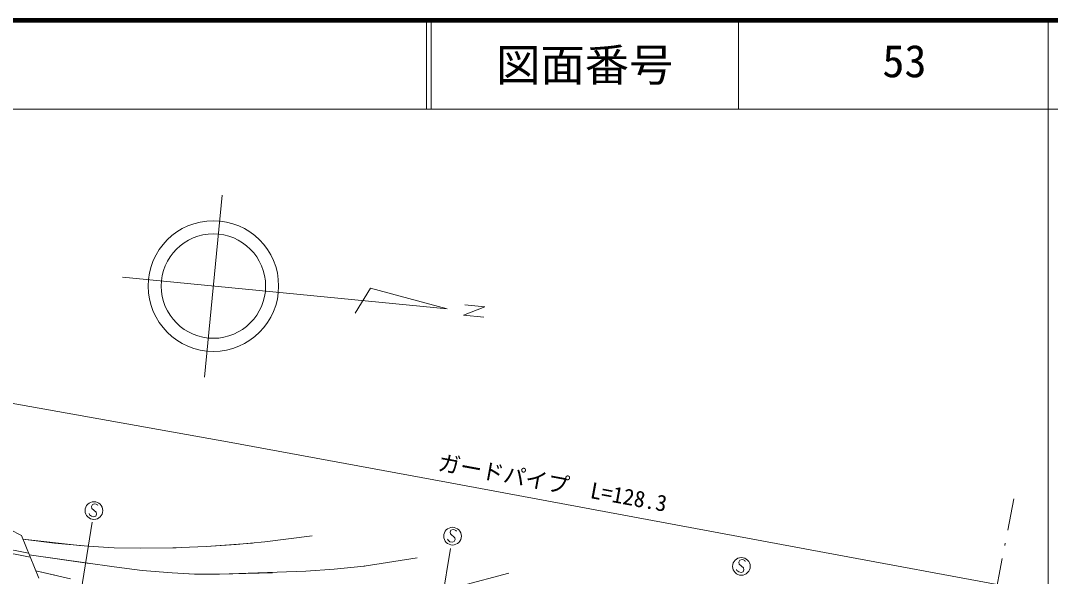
# Model space of a CAD drawing. Units: millimetres, scale not verified. Extents: x 40000 to 680000, y 20000 to 380000.
# Drawn here: x 462873 to 579236, y 317226 to 380000 of the extents above; entities that cross this region are included whole.
import ezdxf
from ezdxf.enums import TextEntityAlignment as Align

# ---------------------------------------------------------------- set-up
doc = ezdxf.new("R2010")
doc.units = ezdxf.units.MM
doc.header["$LTSCALE"] = 1000
doc.linetypes.add('LONG_DASHED_DOTTED', pattern=[15.25, 12, -1.5, 0.25, -1.5])
for name, color, linetype, lineweight in [('M-BGD', 7, 'Continuous', 13), ('M-BMK-LINE', 2, 'LONG_DASHED_DOTTED', 13), ('M-STR-HTXT', 7, 'Continuous', 13), ('M-TTL', 2, 'Continuous', 140), ('M-TTL-BAND', 7, 'Continuous', 25), ('M-TTL-LINE', 7, 'Continuous', 13), ('M-TTL-TXT', 7, 'Continuous', 50)]:
    doc.layers.add(name, color=color, linetype=linetype, lineweight=lineweight)
doc.styles.add('ＭＳ ゴシック', font='')
doc.styles.get('ＭＳ ゴシック').set_extended_font_data('MS Gothic')

msp = doc.modelspace()

# ---------------------------------------------------------------- linework, layer by layer
at = {"layer": 'M-BGD'}
for p, q in [((483652, 339744), (485663, 360297)), ((511083, 347435), (474381, 351026)), ((502418, 349765), (500663, 346973)), ((511083, 347435), (502418, 349765)), ((515322, 347667), (512935, 346714)), ((513056, 347889), (515322, 347667)), ((512935, 346714), (515210, 346503)), ((462980, 321828), (459481, 323630)), ((464923, 317026), (462980, 321828)), ((463143, 321424), (466717, 320981)), ((463143, 321424), (469865, 320670)), ((490456, 321134), (495820, 321815)), ((463964, 319397), (459510, 320295)), ((463784, 319842), (459589, 320687)), ((466717, 320981), (470463, 320624)), ((470463, 320624), (473458, 320465)), ((473458, 320465), (476459, 320407)), ((476459, 320407), (480444, 320456)), ((476459, 320407), (480062, 320446)), ((480062, 320446), (483843, 320592)), ((483843, 320592), (489064, 320986)), ((483843, 320592), (487236, 320819)), ((487236, 320819), (490456, 321134)), ((463856, 319664), (470664, 318668)), ((463856, 319664), (473442, 318288)), ((501692, 318400), (507701, 319305)), ((464595, 317841), (466748, 317348)), ((464595, 317841), (468506, 316965)), ((473442, 318288), (476623, 317908)), ((473442, 318288), (476623, 317908)), ((476623, 317908), (480009, 317611)), ((476623, 317908), (480009, 317611)), ((485333, 317461), (495119, 317832)), ((495119, 317832), (498311, 318055)), ((495119, 317832), (498311, 318055)), ((498311, 318055), (501692, 318400)), ((498311, 318055), (501692, 318400)), ((501692, 318400), (501728, 318404)), ((480009, 317611), (481936, 317509)), ((480009, 317611), (482535, 317489)), ((482535, 317489), (485333, 317461)), ((485333, 317461), (491319, 317642)), ((512653, 316167), (518038, 317578))]:
    msp.add_line(p, q, dxfattribs=at)
for radius in [7375, 5900]:
    msp.add_circle((484658, 350020), radius, dxfattribs=at)
at = {"layer": 'M-BMK-LINE'}
msp.add_line((565818, 277512), (575087, 325978), dxfattribs=at)
at = {"layer": 'M-STR-HTXT'}
for p, q in [((456403, 337760), (486264, 332408)), ((486264, 332408), (511001, 327864)), ((511001, 327864), (555340, 319642)), ((470980, 325350), (470892, 325123)), ((470892, 325123), (470930, 324911)), ((470930, 324911), (471415, 324485)), ((471239, 325419), (470980, 325350)), ((471396, 325387), (471239, 325419)), ((471544, 325316), (471396, 325387)), ((471607, 325221), (471544, 325316)), ((470660, 324191), (470606, 324324)), ((470871, 324025), (470660, 324191)), ((471145, 323968), (470871, 324025)), ((471365, 324046), (471145, 323968)), ((471453, 324273), (471365, 324046)), ((471415, 324485), (471453, 324273)), ((467044, 298795), (470969, 323340)), ((511496, 322461), (511409, 322234)), ((511756, 322531), (511496, 322461)), ((511912, 322498), (511756, 322531)), ((512061, 322427), (511912, 322498)), ((512123, 322333), (512061, 322427)), ((511177, 321302), (511123, 321435)), ((511388, 321136), (511177, 321302)), ((511409, 322234), (511447, 322022)), ((511447, 322022), (511931, 321596)), ((511970, 321384), (511882, 321157)), ((511931, 321596), (511970, 321384)), ((506693, 291918), (511461, 320366)), ((511662, 321080), (511388, 321136)), ((511882, 321157), (511662, 321080)), ((544130, 319050), (544043, 318823)), ((544390, 319119), (544130, 319050)), ((544546, 319087), (544390, 319119)), ((544695, 319016), (544546, 319087)), ((544757, 318921), (544695, 319016)), ((555340, 319642), (573237, 316310)), ((543811, 317890), (543757, 318024)), ((544022, 317724), (543811, 317890)), ((544296, 317668), (544022, 317724)), ((544043, 318823), (544081, 318611)), ((544081, 318611), (544565, 318185)), ((544516, 317746), (544296, 317668)), ((544604, 317973), (544516, 317746)), ((544565, 318185), (544604, 317973))]:
    msp.add_line(p, q, dxfattribs=at)
for centre in [(471165, 324659), (511681, 321770), (544315, 318358)]:
    msp.add_circle(centre, 1000, dxfattribs=at)
at = {"layer": 'M-TTL'}
msp.add_line((680000, 380000), (40000, 380000), dxfattribs=at)
at = {"layer": 'M-TTL-BAND', "lineweight": 13}
msp.add_line((579000, 20000), (579000, 370000), dxfattribs=at)
at = {"layer": 'M-TTL-LINE'}
for p, q in [((508747, 380000), (508747, 370000)), ((509247, 380000), (509247, 370000)), ((543997, 380000), (543997, 370000)), ((579000, 380000), (579000, 370000)), ((40000, 370000), (680000, 370000))]:
    msp.add_line(p, q, dxfattribs=at)

# ---------------------------------------------------------------- texts
at = {"layer": 'M-STR-HTXT', "style": 'ＭＳ ゴシック'}
msp.add_text('ガードパイプ  L=128.3', height=1833, rotation=349.6, dxfattribs=at).set_placement((509831, 328703), align=Align.BOTTOM_LEFT)
at = {"layer": 'M-TTL-TXT', "style": 'ＭＳ ゴシック'}
msp.add_text('図面番号', height=3666, dxfattribs=at).set_placement((526622, 375000), align=Align.MIDDLE_CENTER)
msp.add_text('53', height=3666, dxfattribs=at).set_placement((560247, 372500), align=Align.BOTTOM_LEFT)

doc.saveas('drawing.dxf')
